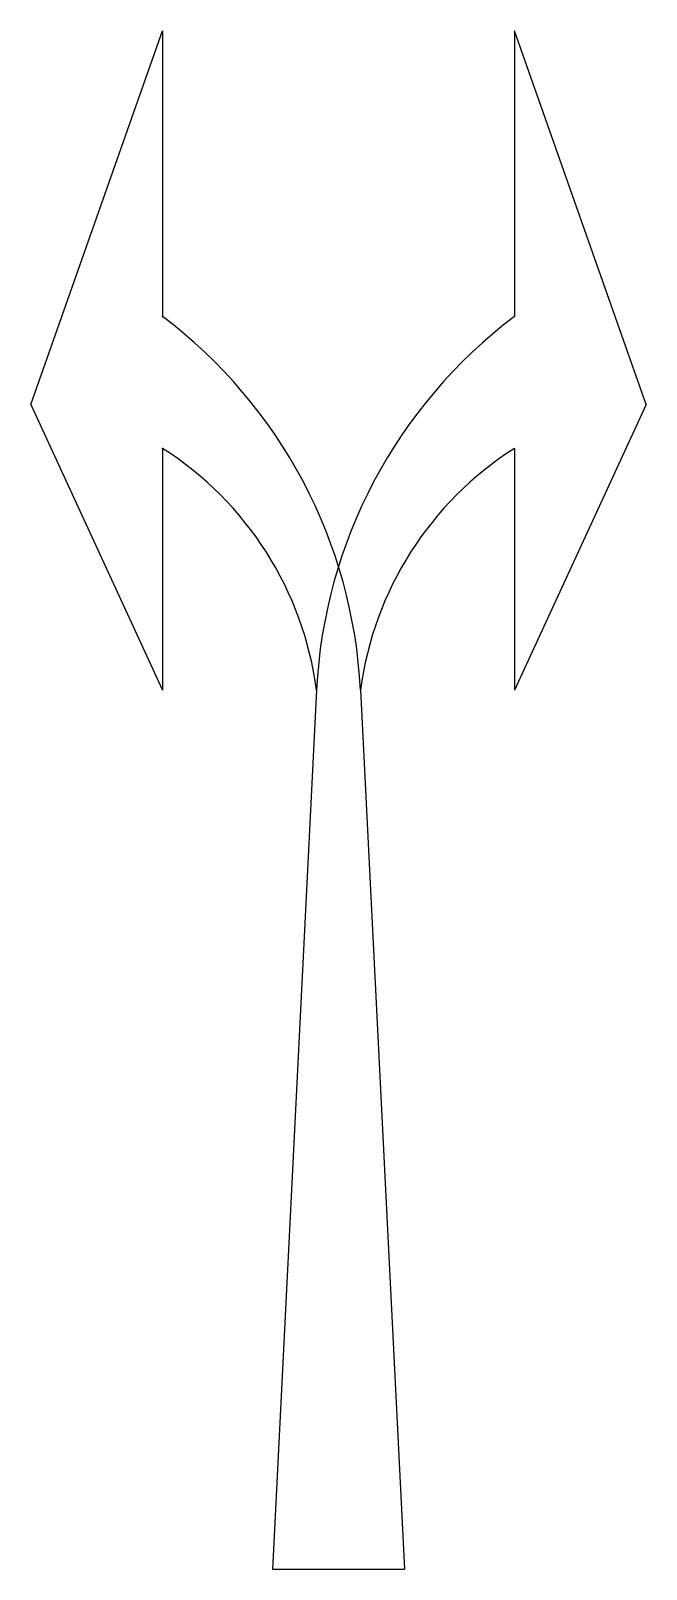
# Model space of a CAD drawing. Header units: metres. Extents: x -0.55 to 0.85, y 0 to 3.5.
import ezdxf

# ---------------------------------------------------------------- set-up
doc = ezdxf.new("R2010")
doc.units = ezdxf.units.M
doc.header["$PDSIZE"] = -1

msp = doc.modelspace()

# ---------------------------------------------------------------- linework, layer by layer
at = {"color": 7, "linetype": 'Continuous'}
for p, q in [((-0.55, 2.65), (-0.25, 3.5)), ((-0.25, 3.5), (-0.25, 2.85)), ((0.55, 3.5), (0.55, 2.85)), ((0.85, 2.65), (0.55, 3.5)), ((-0.55, 2.65), (-0.25, 2)), ((0.85, 2.65), (0.55, 2)), ((-0.25, 2.55), (-0.25, 2)), ((0.55, 2.55), (0.55, 2)), ((0.1, 2), (0, 0)), ((0.2, 2), (0.3, 0)), ((0, 0), (0.3, 0))]:
    msp.add_line(p, q, dxfattribs=at)
for centre, radius, start, end in [((-0.935, 1.9433), 1.1364, 2.8624, 52.9321), ((1.235, 1.9433), 1.1364, 127.0679, 177.1376), ((-0.6657, 1.8991), 0.7723, 7.5062, 57.4362), ((0.9657, 1.8991), 0.7723, 122.5638, 172.4938)]:
    msp.add_arc(centre, radius, start, end, dxfattribs=at)
for p in [(-0.25, 2.85), (-0.25, 2.55)]:
    msp.add_point(p, dxfattribs=at)

doc.saveas('drawing.dxf')
